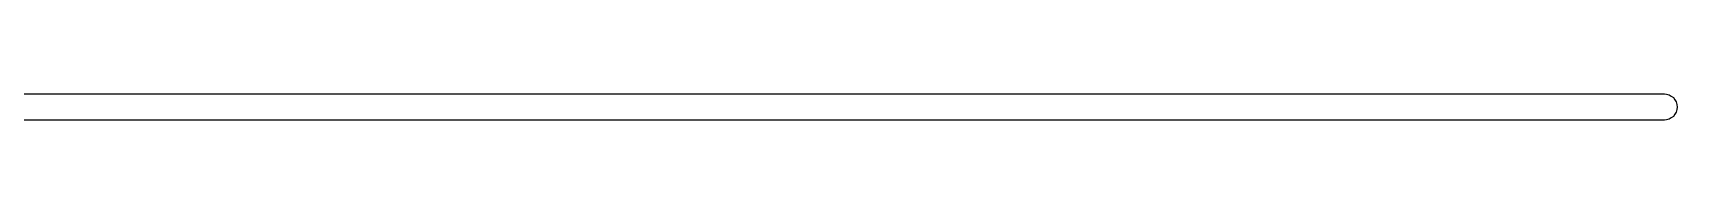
# Model space of a CAD drawing. Extents: x 99.9 to 130.1, y -164.7 to -96.1.
# Drawn here: x 122.53 to 130.06, y -155.06 to -154.94 of the extents above; entities that cross this region are included whole.
import ezdxf

# ---------------------------------------------------------------- set-up
doc = ezdxf.new("R2010")
doc.units = 0
doc.layers.add('BLACK', color=7, linetype='CONTINUOUS')

msp = doc.modelspace()

# ---------------------------------------------------------------- linework, layer by layer
at = {"layer": 'BLACK', "linetype": 'CONTINUOUS'}
for p, q in [((99.9971, -154.94), (130.003, -154.94)), ((130.003, -154.94), (130.012, -154.941)), ((130.012, -154.941), (130.023, -154.944)), ((130.023, -154.944), (130.033, -154.95)), ((130.033, -154.95), (130.043, -154.957)), ((130.043, -154.957), (130.05, -154.967)), ((130.05, -155.033), (130.043, -155.043)), ((130.05, -154.967), (130.056, -154.977)), ((130.056, -155.023), (130.05, -155.033)), ((130.056, -154.977), (130.059, -154.988)), ((130.059, -155.012), (130.056, -155.023)), ((130.059, -154.988), (130.06, -155)), ((130.06, -155), (130.059, -155.012)), ((130.003, -155.06), (115.465, -155.06)), ((130.012, -155.059), (130.003, -155.06)), ((130.023, -155.056), (130.012, -155.059)), ((130.033, -155.05), (130.023, -155.056)), ((130.043, -155.043), (130.033, -155.05))]:
    msp.add_line(p, q, dxfattribs=at)

doc.saveas('drawing.dxf')
